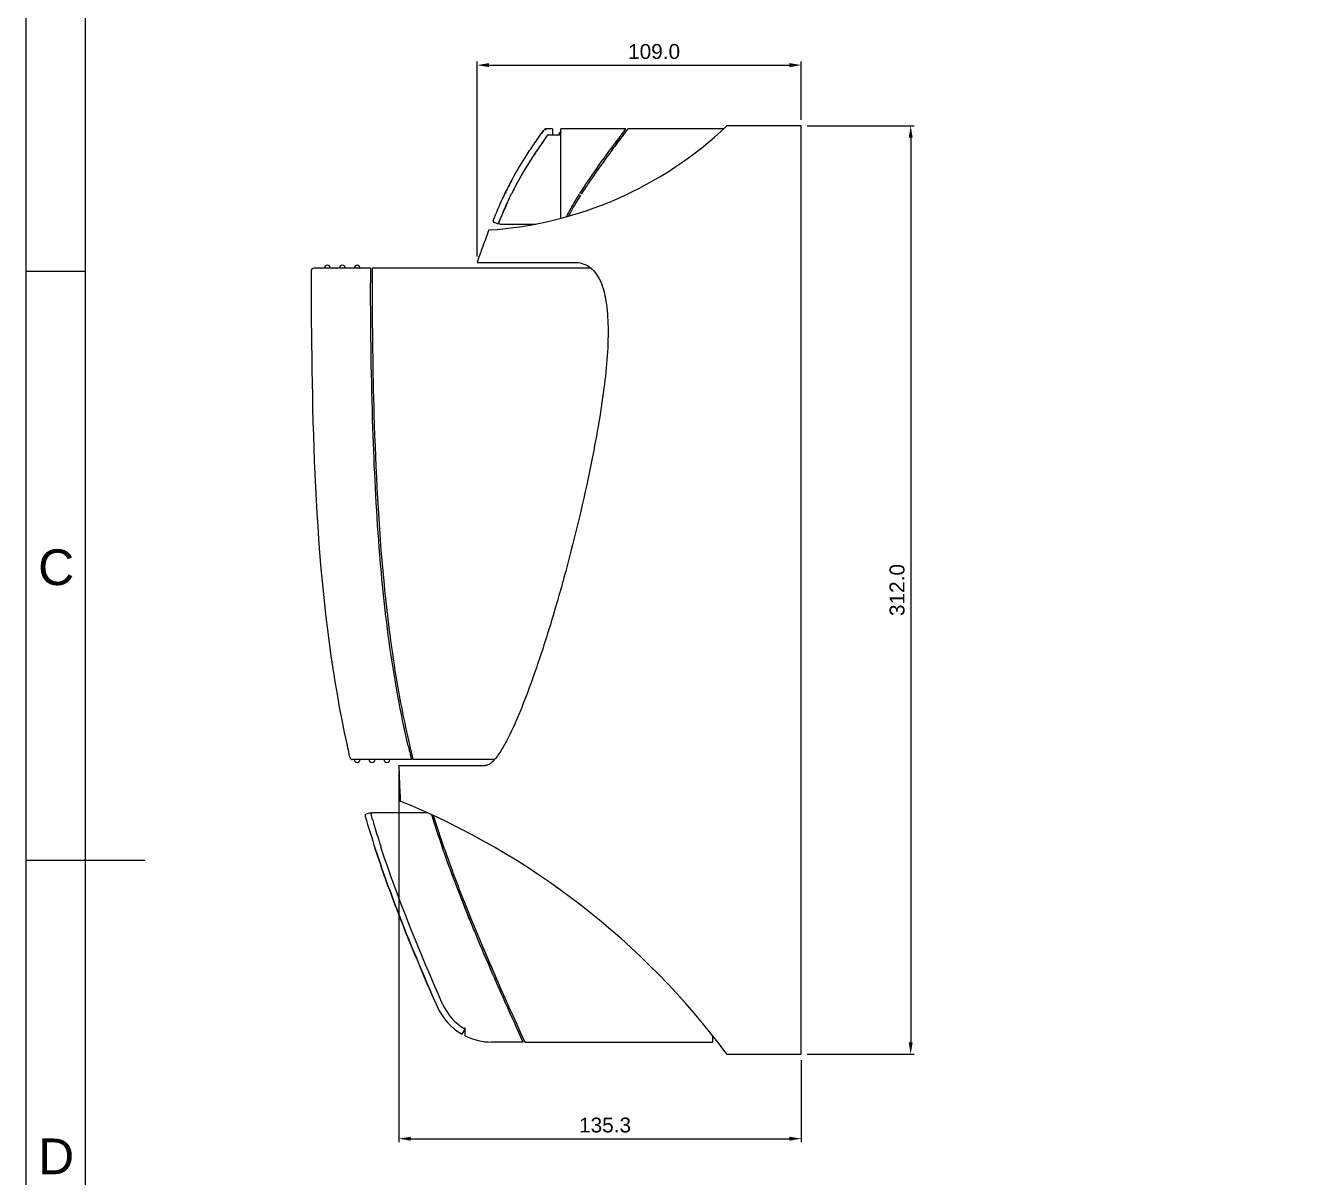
# Model space of a CAD drawing. Header units: inches. Extents: x -115 to 1565, y -604 to 584.
# Drawn here: x -114.9 to 317.6, y -116.3 to 270.7 of the extents above; entities that cross this region are included whole.
import ezdxf

# ---------------------------------------------------------------- set-up
doc = ezdxf.new("R2010")
doc.units = ezdxf.units.IN
doc.header["$LTSCALE"] = 1.209999999999999
doc.header["$MEASUREMENT"] = 0
doc.header["$PDMODE"] = 3
doc.header["$PDSIZE"] = 0.3125
doc.layers.get('0').update_dxf_attribs({"linetype": 'CONTINUOUS'})
doc.layers.get('Defpoints').update_dxf_attribs({"linetype": 'CONTINUOUS'})
doc.layers.add('Notes-Text', color=7, linetype='CONTINUOUS')
doc.layers.add('TABLE', color=53, linetype='CONTINUOUS', lineweight=25)
doc.layers.add('Template', color=53, linetype='CONTINUOUS', lineweight=9)
doc.styles.get("Standard").update_dxf_attribs({"font": 'ARIAL.TTF'})
doc.dimstyles.get("Standard").update_dxf_attribs({"dimtxt": 5, "dimasz": 4, "dimexe": 1.199999999999999, "dimexo": 2, "dimgap": 2, "dimtad": 1, "dimdec": 1, "dimzin": 4, "dimdsep": 46, "dimtxsty": 'Standard', "dimcen": 0.09, "dimclrd": 3, "dimclre": 3, "dimclrt": 2, "dimadec": 0, "dimazin": 0, "dimtp": 0.01, "dimtm": 0.01, "dimtfac": 1, "dimtdec": 1, "dimtmove": 0, "dimatfit": 3, "dimfxl": 0, "dimtolj": 1, "dimtzin": 4, "dimarcsym": 0})

# ---------------------------------------------------------------- blocks, each defined once
blk = doc.blocks.new('*D0')
at = {"color": 3, "lineweight": -2}
for p, q in [((147.7970648959165, 237.0850010075134), (183.7630826987908, 237.0850010075134)), ((182.5630826987908, 233.0850010075134), (182.5630826987907, -70.91499898920671)), ((147.7970648959165, -74.91499898920671), (183.7630826987908, -74.91499898920671))]:
    blk.add_line(p, q, dxfattribs=at)
at = {"color": 3}
for points in [[(181.8964160321242, 233.0850010075134), (183.2297493654575, 233.0850010075134), (182.5630826987908, 237.0850010075134)], [(181.8964160321241, -70.91499898920671), (183.2297493654574, -70.91499898920671), (182.5630826987907, -74.91499898920671)]]:
    blk.add_solid(points, dxfattribs=at)
at = {"layer": 'Defpoints', "color": 0}
for p in [(145.7970648959165, 237.0850010075134), (145.7970648959165, -74.91499898920671), (182.5630826987907, -74.91499898920671)]:
    blk.add_point(p, dxfattribs=at)
at = {"color": 2, "insert": (178.008512439582, 81.08500100915334), "char_height": 5, "attachment_point": 5, "rotation": 90}
blk.add_mtext('\\A1;312.0', dxfattribs=at)
blk = doc.blocks.new('*D6')
at = {"color": 3, "lineweight": -2}
for p, q in [((36.82732248023643, 193.2150010027133), (36.82732248023644, 258.6988925921302)), ((40.82732248023644, 257.4988925921303), (141.7970648959165, 257.4988925921303)), ((145.7970648959165, 239.0850010075134), (145.7970648959165, 258.6988925921302))]:
    blk.add_line(p, q, dxfattribs=at)
at = {"color": 3}
for points in [[(40.82732248023644, 258.1655592587969), (40.82732248023644, 256.8322259254635), (36.82732248023644, 257.4988925921303)], [(141.7970648959165, 258.1655592587969), (141.7970648959165, 256.8322259254635), (145.7970648959165, 257.4988925921303)]]:
    blk.add_solid(points, dxfattribs=at)
at = {"layer": 'Defpoints', "color": 0}
for p in [(145.7970648959165, 257.4988925921303), (145.7970648959165, 237.0850010075134), (36.82732248023643, 191.2150010027133)]:
    blk.add_point(p, dxfattribs=at)
at = {"color": 2, "insert": (96.31147979209436, 262.0517575307387), "char_height": 5, "attachment_point": 5}
blk.add_mtext('\\A1;109.0', dxfattribs=at)
blk = doc.blocks.new('*D7')
at = {"color": 3, "lineweight": -2}
for p, q in [((10.51997035024868, 20.08500100715023), (10.51997035024867, -104.5167867497872)), ((145.7970648959165, -76.91499898920665), (145.7970648959165, -104.5167867497872)), ((14.51997035024868, -103.3167867497872), (141.7970648959165, -103.3167867497872))]:
    blk.add_line(p, q, dxfattribs=at)
at = {"color": 3}
for points in [[(14.51997035024868, -102.6501200831205), (14.51997035024868, -103.9834534164539), (10.51997035024867, -103.3167867497872)], [(141.7970648959165, -102.6501200831205), (141.7970648959165, -103.9834534164539), (145.7970648959165, -103.3167867497872)]]:
    blk.add_solid(points, dxfattribs=at)
at = {"layer": 'Defpoints', "color": 0}
for p in [(10.51997035024868, 22.08500100715023), (145.7970648959165, -74.91499898920665), (145.7970648959165, -103.3167867497872)]:
    blk.add_point(p, dxfattribs=at)
at = {"color": 2, "insert": (79.82711293734701, -98.76221649057852), "char_height": 5, "attachment_point": 5}
blk.add_mtext('\\A1;135.3', dxfattribs=at)
blk = doc.blocks.new('A3_Landscape')
at = {"layer": 'TABLE'}
for points in [[(1888.834868650956, -137.596124342245), (2308.834868650956, -137.596124342245), (2308.834868650956, 159.403875657755), (1888.834868650956, 159.403875657755)], [(1893.834868650956, -132.596124342245), (2303.834868650956, -132.596124342245), (2303.834868650956, 154.403875657755), (1893.834868650956, 154.403875657755)]]:
    blk.add_lwpolyline(points, close=True, dxfattribs=at)
at = {"layer": 'Template', "lineweight": 5}
for p, q in [((1888.834868650956, 60.40387565775502), (1893.834868650956, 60.40387565775502)), ((1888.834868650956, 10.90387565775501), (1898.834868650956, 10.90387565775501))]:
    blk.add_line(p, q, dxfattribs=at)
at = {"layer": 'Template', "lineweight": 5, "char_height": 3, "attachment_point": 2}
for s, insert in [('{\\fArial|b0|i0|c0|p34;C}', (1891.392558583055, 37.02704679556109)), ('{\\fArial|b0|i0|c0|p34;D}', (1891.392558583055, -12.47295320443891))]:
    blk.add_mtext(s, dxfattribs=dict(at, insert=insert))

msp = doc.modelspace()

# ---------------------------------------------------------------- linework, layer by layer
at = {"color": 7, "linetype": 'Continuous'}
for p, q in [((59.14767069695654, 235.5393506266333), (58.52990081743654, 234.6672322692732)), ((59.7930701986366, 235.5850010103133), (59.7930701986366, 236.0850010059933)), ((62.16326884151629, 236.0850010059933), (59.7930701986366, 236.0850010059933)), ((60.4185485717565, 233.8739791034332), (60.56811551671637, 234.0850010029532)), ((60.56811551671637, 234.0850010029532), (64.9983078551964, 234.0850010029532)), ((62.16326884151629, 236.0850010059933), (62.16326884151629, 234.0850010029532)), ((64.77946765279665, 235.0661311209532), (64.71605795487642, 235.0134778251934)), ((64.85969910015632, 235.0850010044734), (64.77946765279665, 235.0661311209532)), ((64.9983078551964, 235.0850010044734), (64.85969910015632, 235.0850010044734)), ((64.9983078551964, 234.0850010029532), (64.9983078551964, 236.0850010059933)), ((86.85849227799635, 236.0850010059933), (64.9983078551964, 236.0850010059933)), ((64.9983078551964, 230.9088945789532), (64.9983078551964, 234.0850010029532)), ((84.55231899855652, 233.0086673466333), (86.12492020183645, 235.1088399407931)), ((84.55231899855652, 233.0086673466333), (86.12492020183645, 235.1088399407931)), ((86.10676579567644, 235.0850010044734), (86.29636676775647, 235.3374466260734)), ((86.29636676775647, 235.3374466260734), (86.85849227799635, 236.0850010059933)), ((86.73210465167642, 235.0849987997532), (86.50696813471637, 234.7852573215134)), ((87.4843587529566, 236.0850010059933), (86.73210170527653, 235.0850010044734)), ((119.6745675550365, 236.0850010059933), (87.4843587529566, 236.0850010059933)), ((145.7970648959165, 237.0850010075134), (120.7970648985565, 237.0850010075134)), ((145.7970648959165, -74.91499898920671), (145.7970648959165, 237.0850010075134)), ((64.9983078551964, 206.0184013187728), (64.9983078551964, 230.9088945789532)), ((84.55231899855652, 233.0086673466333), (82.99278428679668, 230.9131792643132)), ((84.53709135311645, 232.9882718375134), (84.55233954207642, 233.0086948599132)), ((49.66499304055645, 216.8009928684732), (49.69272005647638, 216.8541606869532)), ((51.36626197735637, 219.9291675519132), (51.38552334599625, 219.9631345959932)), ((45.55676428471639, 212.9666813397531), (45.46733233759659, 212.7731456739934)), ((45.55240319615637, 212.9572623491933), (45.58086800079649, 213.0187055283133)), ((47.30343534559648, 211.9792432130334), (47.33986986759657, 212.0580354557533)), ((47.33986986759657, 212.0580354557533), (47.38972517047642, 212.1656364597532)), ((45.38020410951633, 207.6513767455933), (45.43712325399633, 207.7835914163935)), ((45.43712325399633, 207.7835914163935), (45.6195849363163, 208.2059808281533)), ((45.62963950599635, 208.2231828155932), (45.47050103839649, 207.8540165231934)), ((45.83260324535638, 208.6913025295932), (45.85625772687649, 208.7456546281534)), ((46.35412189751639, 209.8790614647134), (46.39939770231637, 209.9810889263934)), ((46.39939770231637, 209.9810889263934), (46.44683531127651, 210.0877931986333)), ((46.41548683447638, 210.0198139391133), (46.51963019743653, 210.2533535380734)), ((46.51963019743653, 210.2533535380734), (46.64636089647632, 210.5362618571934)), ((46.64636089647632, 210.5362618571934), (46.70309836999638, 210.6624549804732)), ((46.83074995111654, 210.9452994947934), (46.89836552327647, 211.0945082591132)), ((46.89836552327647, 211.0945082591132), (46.97073417711658, 211.2537301098333)), ((47.03902137607644, 211.4023577018334), (47.05986871055637, 211.4480250222334)), ((47.05986871055637, 211.4480250222334), (47.13476714343658, 211.6117407831934)), ((47.15187006071642, 211.6500642523934), (47.16829338575644, 211.6858423875932)), ((43.87178951903632, 204.0850010081534), (42.48775473567633, 204.6627147320735)), ((43.87178951903632, 204.0850010081534), (43.90632101207654, 204.1677097378333)), ((43.90632101207654, 204.1677097378333), (44.00834862615631, 204.4118580531934)), ((44.00834862615631, 204.4118580531934), (44.17505323559646, 204.8100074727932)), ((44.63094599919646, 204.0850010081534), (56.4429322405564, 204.0850010081534)), ((36.82732248023643, 191.2150010027133), (69.44015005607656, 191.2150010027133)), ((-19.00147677888364, 188.2106707350333), (-19.00065668400347, 187.2309841599934)), ((-19.00065668400347, 187.2309841599934), (-19.00046669200344, 187.0377553770333)), ((-19.00046669200344, 187.0377553770333), (-18.99622315464353, 184.2087929272732)), ((0.9983153474365168, 189.2110010076733), (-18.00147687896353, 189.2110010076733)), ((75.14363383831629, 189.2110010076733), (1.498318319996371, 189.2110010076733)), ((-6.889049289283547, 28.81256986207332), (-6.907532391763481, 28.89682943447335)), ((-6.230536092723467, 25.87046310215342), (-6.264306225843653, 26.01890215503343)), ((13.57279176815643, 28.9973859211934), (13.54641199871645, 29.11095346647326)), ((14.03588533015642, 29.2143990812734), (14.0599033161564, 29.11100055807336)), ((-6.209510612803626, 25.77801365535331), (-6.230536092723467, 25.87046310215342)), ((-6.004126233123486, 24.88570668711336), (-6.209510612803626, 25.77801365535331)), ((14.74726093559644, 24.11100100767337), (-5.029835481683619, 24.11100100767337)), ((10.51997035031638, 22.08500100583334), (24.50025011639644, 22.08500100583334)), ((42.68520939791642, 24.11100100767337), (15.26242769799631, 24.11100100767337)), ((24.50041563295662, 22.08500100583334), (39.55710929903649, 22.08454495391331)), ((-0.8230820359234485, 5.104649190633267), (-0.8047654253633709, 5.042167253113461)), ((0.9565150754365844, 6.145001003753293), (-0.4832011104034564, 5.725278886633219)), ((0.9565150754365844, 6.145001003753293), (1.071597039836319, 5.75109723479332)), ((1.071597039836319, 5.75109723479332), (1.21366778439642, 5.267127849673387)), ((20.27433591647639, 6.145001003753293), (1.62369421351633, 6.145001003753293)), ((2.210402951196442, 1.940200777353339), (2.301581331196416, 1.641576360633365)), ((2.301581331196416, 1.641576360633365), (2.40471332711661, 1.304905294073307)), ((4.400233654076487, -4.996238720326686), (4.477647032396362, -5.233128853606615)), ((4.477647032396362, -5.233128853606615), (4.505999518236421, -5.319758469526703)), ((25.38406491975655, -6.18674727656662), (25.21073818487639, -5.689127027206638)), ((25.45302471071648, -6.384135340006593), (25.38406491975655, -6.18674727656662)), ((25.6792888047965, -5.526118442886541), (25.85259683511657, -6.023412525766786)), ((31.67880713847637, -23.07456695272657), (32.25340501391639, -23.16885994168672)), ((38.6589493275165, -38.75216139376661), (38.69126151079661, -38.82820134328671)), ((40.58705006871646, -44.52773850400674), (40.57718171151646, -44.50491524256668)), ((31.77815540815641, -68.21574746520673), (32.77115295479648, -66.47967261376667)), ((32.77115295479648, -68.74718795680671), (32.77115295479648, -65.90094282888654)), ((115.9983078514364, -70.85499899136678), (115.9983078514364, -68.93133853592673)), ((52.28660675591652, -70.85499899136678), (41.70813086439653, -70.85499899136678)), ((52.74950901527654, -70.64570056312672), (52.84270112759656, -70.8516848095267)), ((52.83537626543654, -70.85499899136678), (115.9983078514364, -70.85499899136678)), ((120.7970648985565, -74.91499898920671), (145.7970648959165, -74.91499898920671))]:
    msp.add_line(p, q, dxfattribs=at)
for centre, radius, start, end in [((32.40582626863653, 330.2012038019133), 128.3886221148, 273.7331044082999, 313.5088248929001), ((310.3332168897565, 56.82992235151326), 306.2710229152, 144.6855552917, 145.1488854480999), ((59.7930701986366, 235.5850010103133), 0.49999999568, 90, 144.6505147114), ((60.82658210671644, 233.5850010072733), 0.49999999568, 90, 144.6934318469999), ((63.99830785367647, 235.0850010044734), 1.000000001519999, 270, 0), ((67.26967835943651, 233.0850010014333), 3.200000000799998, 142.9401447136, 160.7128435579), ((67.5119592464763, 233.0850010014333), 3.200000000799998, 142.9401447136, 158.3020653382999), ((65.1019799973563, 234.9050010088733), 0.1799999956, 130.0681301648999, 142.9401447134999), ((219.7919645766365, 119.1845210558332), 196.33390706216, 145.7818246551999, 146.5589905158999), ((260.5372131647165, 91.48251700351332), 245.60435352488, 145.152783431, 145.7764144401), ((162.2129465167163, 156.5185533015134), 127.70770908496, 147.5388435312999, 148.8137315458), ((188.1828586103164, 140.0461714939932), 158.46116197976, 146.5697268093, 147.5440687648), ((147.3407882397564, 165.4882858623933), 110.34002902232, 148.7993849318, 150.4159507466999), ((139.6610516764763, 169.8689791380733), 103.4983884816, 151.3225931657, 153.7837186223999), ((138.9413947972764, 170.2743642861532), 100.67275388904, 150.4469104066999, 152.4394832405), ((160.8610359769566, 159.5865723623132), 127.06104825992, 154.6263045408, 155.1323690667999), ((162.1524389008764, 158.9839621375134), 128.48612619208, 154.7558803256999, 155.1302098347999), ((157.2267559811164, 161.3020072143933), 123.04226099144, 154.6228528394, 154.7540103078), ((157.0366396023964, 161.3956763691934), 122.8303948264, 154.6243229432, 154.7543793944), ((157.0277567651964, 161.3998814509532), 122.82056693648, 154.6243194924, 154.7533660096999), ((149.9598809949565, 164.7689517359133), 114.99079937024, 153.7601981788999, 154.6318249644999), ((167.1700814131965, 156.6144134399933), 132.03477831752, 154.8778223114999, 155.3838745318), ((173.1645727414365, 153.8291199097533), 138.64509637448, 155.2022083839999, 155.335701544), ((166.6251832802364, 156.8570589287933), 131.43870517896, 154.9426254125, 155.1152935083), ((324.4353603084763, 88.07394356159332), 303.5929159016, 156.7626042626, 157.3929789699999), ((351.8665589587965, 75.98064143887322), 333.57318274816, 156.7509775780999, 157.2811083964), ((227.6656480621564, 129.4065144497534), 198.3686593147199, 156.0222889664999, 156.59440677), ((215.4219366999964, 134.9377025135932), 184.93278044104, 156.0941038042, 156.4776404988), ((186.6400818838364, 147.7240944464733), 153.43851311728, 155.4801580428999, 156.0185424347), ((189.3838119208764, 146.4389384391934), 156.46867447376, 155.6528809986, 155.7665126444), ((178.6502779701563, 151.3120224395133), 144.68071941624, 155.3519772205999, 155.5245468175999), ((42.68035856687641, 205.1241391178332), 0.4999999753600001, 157.2905433514, 247.3437830937), ((44.63094608047623, 204.5850030663133), 0.4999999245599999, 157.3628711143999, 269.9999911443999), ((485.5624457955964, 34.80543595607324), 475.2127554501599, 159.3897048445999, 160.203866957), ((485.5624457961372, 34.80543595588514), 475.2127554507325, 160.2038669570007, 160.7836651084), ((-18.00147689928354, 188.2109983442333), 0.99999999136, 89.99999827650001, 180.0245637797999), ((-13.50199129832342, 189.2110010076733), 1.000000001519999, 0, 180), ((-8.501991300883388, 189.2110010076733), 1.000000001519999, 0, 180), ((-3.501991293283482, 189.2110010076733), 1.000000001519999, 0, 180), ((2253.937594148716, 189.1881460368733), 2252.9392785168, 179.9994187623, 180.126576708), ((2251.822697011997, 189.1862118675134), 2250.32437786904, 179.9993688406, 180.1266745452999), ((1980.527192187277, 188.3737741324733), 1999.5277531336, 180.11934619, 180.5775995191999), ((345.2923388941563, 106.0923330263934), 360.5605327764, 192.3763572212, 192.8312583673), ((341.8711553275965, 105.3103552964732), 337.05116052168, 193.0860173345, 193.9403251493999), ((341.8391439311167, 105.2987399679134), 336.5171648103998, 193.0852611358, 193.9608498027), ((-5.029841730083433, 25.11101887047332), 0.9999992598399998, 193.0212635208, 270.0003575365001), ((-3.501991293283482, 24.11100100767337), 1.000000001519999, 179.9999999999, 359.9999999998999), ((1.498008704156347, 24.11100100767337), 1.000000001519999, 179.9999999999, 359.9999999998999), ((6.498008701596575, 24.11100100767337), 1.000000001519999, 179.9999999999, 359.9999999998999), ((485.5624457971857, 34.80543595612345), 475.2127554517501, 181.5338693928009, 182.0780071892991), ((485.5624457955964, 34.80543595607324), 475.2127554501599, 182.0780071893, 182.974612434), ((-86.63000597672365, -229.2832366580067), 258.56438758952, 36.65680275270004, 67.81823275679993), ((-0.3432610600834778, 5.245261406233254), 0.49999999568, 106.2530486987999, 196.3332977964999), ((352.8967295984763, 108.8286993189533), 368.61415032928, 196.3532566388, 198.1334093772001), ((1.456453714876374, 5.645001008073307), 0.49999999568, 90, 149.8811302135), ((1.623746649276483, 5.644943756473253), 0.5000559061600001, 90.01096532769998, 165.9549809957), ((345.8190536039963, 106.6968675145533), 359.2225828488, 196.4010495099, 196.954997513), ((371.0626216587964, 114.6423415702333), 366.1873668364, 197.3261057925999, 199.1842042117), ((371.4776551797564, 114.8440539430334), 366.14954403168, 197.4067116588, 199.192676222), ((357.5460202033564, 110.3086729401534), 371.4931617315202, 197.0628572004999, 198.0822727390999), ((577.7411233936764, 192.3878675825534), 587.0333912953599, 201.5361310632999, 202.2427993147), ((979.627471562476, 361.4945795386331), 1022.55527003904, 203.0474027977999, 203.7093541418), ((41.70813086439653, -50.85499899144676), 19.99999999992, 203.6977970911999, 240.2313702438), ((41.70813086439653, -50.85499899144676), 17.99999999688, 203.6977970911999, 240.2313702438), ((41.70813086439653, -50.85499899144676), 19.99999999992, 243.4583086237, 270)]:
    msp.add_arc(centre, radius, start, end, dxfattribs=at)
for points, start_tangent, end_tangent in [([(46.05725278335638, 214.0348404429532), (48.99854658071638, 219.7911242821533), (53.43562793767643, 227.1726673549533), (56.2334437187165, 231.3679869195932), (57.81961916967646, 233.6573276088733), (58.66490316871642, 234.8582071375133), (59.09968235503646, 235.4716966699932), (59.38525056215632, 235.8742825348735)], (0.4285550763014015, 0.903515659286711), (0.5785653574207412, 0.8156360261738136)), ([(60.41854661087637, 233.8739764719933), (54.06924313983644, 224.4462845527134), (49.50838405735636, 216.4982112642334), (48.40686635183642, 214.3043274020735)], (-0.5779498587986193, -0.8160722766487389), (-0.4384783638395567, -0.8987417451329303)), ([(59.7800110019964, 235.9777366231132), (59.84848645559651, 235.9123302819933), (59.85755882759656, 235.7622147173533), (59.7908079730364, 235.5818117863133)], (0.9926701207683315, -0.1208554149957125), (-0.4985965394554501, -0.86683417724675)), ([(71.3512424086366, 214.3556093518334), (73.14163595255644, 217.0997440210334), (86.10685725599642, 235.0849323330334)], (0.5363698287239478, 0.8439830607510099), (0.6004256445723942, 0.7996805895730026)), ([(86.50696813471637, 234.7852573215134), (82.59311591671631, 229.5333816175133), (75.77328595975649, 220.0681238907133), (73.2442727297564, 216.3514444355932), (71.77164038927646, 214.0849918082333)], (-0.6004232860636006, -0.7996823604110495), (-0.5363562897432287, -0.8439916649190782)), ([(42.21958376071643, 205.3169742617532), (45.45870838735647, 212.7544406059933), (46.05725278335638, 214.0348404429532)], (0.3869217954771943, 0.9221125333627693), (0.4285550755980465, 0.903515659620326)), ([(45.46805879791658, 207.8483370222334), (45.72619753487641, 208.4462746427134), (48.40661281919637, 214.3038077485535)], (0.3950228216208423, 0.918671307050954), (0.4384737054956548, 0.8987440178320576)), ([(66.87951590887639, 206.5396715775933), (68.14943218031641, 208.9592022833535), (70.32250580215627, 212.7066504145534), (71.17974173055649, 214.0849698321533)], (0.4499098983481399, 0.8930739517914327), (0.5341484754563782, 0.8453906825649471)), ([(71.60350008039643, 213.8196572411132), (71.18925888703632, 213.1592000199932), (69.50428431439644, 210.3513986556734), (68.06633678135637, 207.7487951029532), (67.5315188517565, 206.7192502583133)], (-0.5341682626993891, -0.8453781799435779), (-0.4546578364916744, -0.8906661842220741)), ([(69.44015005607656, 191.2150010027133), (72.13274302495648, 190.8451272288733), (74.42232305335642, 189.7632832762334), (77.87035289591643, 185.6303492002334), (79.94005666607649, 179.1495274146333), (80.78725146647626, 170.6541465593534), (79.43738258887652, 148.9530222705533), (75.06728307407643, 123.1936055039933), (66.59477033663654, 87.43063078167333), (61.72905600407643, 70.40559103959342), (56.7255777001564, 54.89285413015327), (51.79574139271649, 41.59842335559327), (47.15095310039653, 31.22830203847323), (45.00151631215635, 27.36048345967331), (43.00261878087639, 24.48849348103337), (41.18068624999636, 22.70058252295322), (39.55710929903649, 22.08454495391332)], (0.9996096913754557, -0.02793680204078437), (-0.9959956346293641, -0.08940187805214374)), ([(13.54641199871645, 29.11095346647326), (7.53261217975654, 61.77571077335343), (3.937883224956649, 95.27356324919342), (1.783132055676389, 135.5186212806333), (1.003816123836486, 184.2110010000735)], (-0.226091423948681, 0.9741060866337184), (-0.002227082888429889, 0.9999975200478288)), ([(1.503753127516475, 184.2110008476732), (2.145526708076488, 139.9554525593534), (5.414809801196327, 84.0757027087133), (8.133116145116558, 61.10267528935342), (11.60135465439647, 40.56954154239335), (14.03588533015643, 29.2143990812734)], (0.002224103824839229, -0.9999975266780295), (0.2261088659616674, -0.9741020381528459)), ([(-18.89895897528355, 168.2168495492734), (-6.907532391763468, 28.89682943447335)], (0.01020938242380132, -0.9999478828971661), (0.2141715681129226, -0.976796058249649)), ([(2.590016903676385, -5.895312400966637), (9.775441211996297, -26.06904528176668), (23.39456673975657, -58.8932431435266)], (0.3110435267402106, -0.9503956673265149), (0.4019125653728284, -0.9156780492047584)), ([(22.43435471047629, -56.6999789499267), (9.775441211996297, -26.06904528176668), (2.59001723895659, -5.895313427126731)], (-0.4001610871116049, 0.9164448179577747), (-0.3110435295898807, 0.9503956663938807)), ([(25.2259260234365, -58.08942527440669), (4.505999518236436, -5.319758469526696)], (-0.4019125708773861, 0.9156780467886787), (-0.3111620455640204, 0.9503568705493818)), ([(52.28660060911653, -70.85500177520659), (40.60881982959654, -44.57808165960672), (29.28922071623657, -16.89944786280665), (25.45302471071648, -6.384135340006588)], (-0.4120941508129632, 0.9111412683364433), (-0.3300636672611666, 0.9439586725880056)), ([(25.8517645583965, -6.021029507926691), (32.5793736685564, -23.99254916552667), (52.74950901527654, -70.64570056312668)], (0.3297183454295827, -0.9440793466055585), (0.4121746794321267, -0.911104842284917))]:
    msp.add_spline(points, degree=3, dxfattribs=dict(at, start_tangent=start_tangent, end_tangent=end_tangent))

# ---------------------------------------------------------------- block references
at = {"layer": 'Notes-Text', "lineweight": 5, "xscale": 4, "yscale": 4, "zscale": 4}
msp.add_blockref('A3_Landscape', (-7670.254767837608, -53.35891530402716), dxfattribs=at)

# ---------------------------------------------------------------- dimensions: what is measured, and where the dimension line sits
for base, p1, p2, picture, middle in [((145.7970648959165, 257.4988925921303), (36.82732248023643, 191.2150010027133), (145.7970648959165, 237.0850010075134), '*D6', (96.31147979209436, 257.4988925921303)), ((145.7970648959165, -103.3167867497872), (10.51997035024868, 22.08500100715023), (145.7970648959165, -74.91499898920665), '*D7', (79.82711293734701, -103.3167867497872))]:
    dim = msp.add_linear_dim(base=base, p1=p1, p2=p2, dimstyle='Standard')
    dim.commit()
    dim.dimension.update_dxf_attribs({"geometry": picture, "text_midpoint": middle, "dimtype": 160})
dim = msp.add_linear_dim(base=(182.5630826987907, -74.91499898920671), p1=(145.7970648959165, 237.0850010075134), p2=(145.7970648959165, -74.91499898920671), angle=90, dimstyle='Standard')
dim.commit()
dim.dimension.update_dxf_attribs({"geometry": '*D0', "text_midpoint": (178.008512439582, 81.08500100915334)})

doc.saveas('drawing.dxf')
